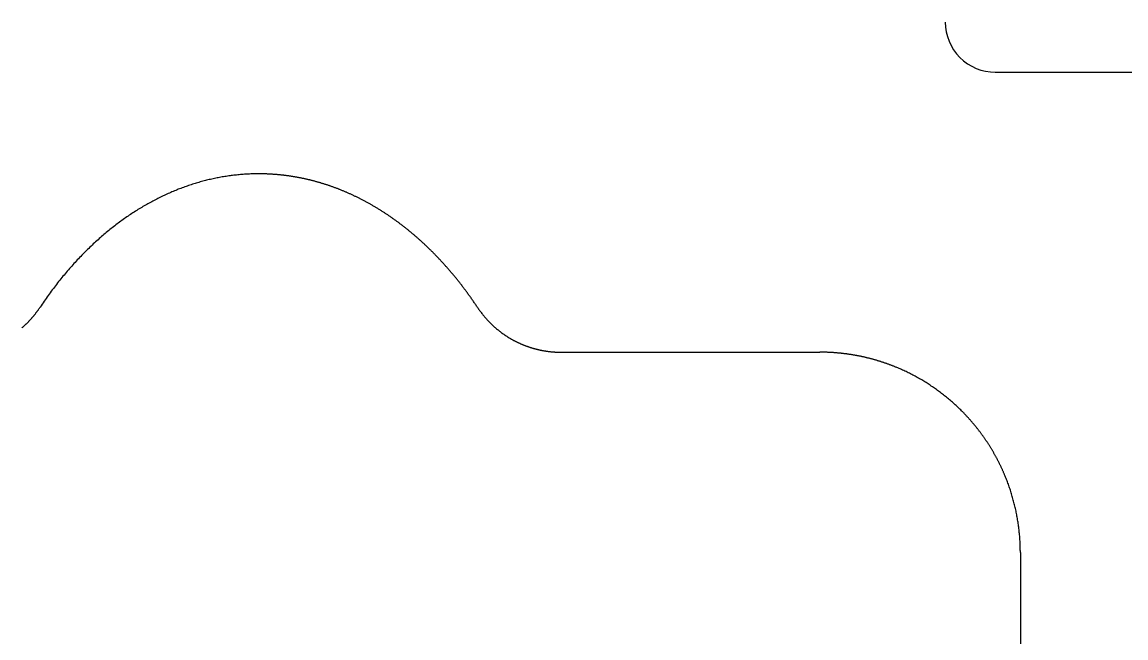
# Model space of a CAD drawing. Header units: millimetres. Extents: x -10 to 277, y -95 to 18.
# Drawn here: x 221.61 to 232.63, y -88.85 to -82.7 of the extents above; entities that cross this region are included whole.
import ezdxf

# ---------------------------------------------------------------- set-up
doc = ezdxf.new("R2010")
doc.units = ezdxf.units.MM
doc.header["$MEASUREMENT"] = 0
doc.layers.add('Edge.Cuts', color=53, linetype='CONTINUOUS')

msp = doc.modelspace()

# ---------------------------------------------------------------- linework, layer by layer
at = {"layer": 'Edge.Cuts', "linetype": 'Continuous'}
for p, q in [((231.325, -83.2), (244.925, -83.2)), ((223.520041, -84.26375), (223.507101, -84.266599)), ((223.532985, -84.260983), (223.520041, -84.26375)), ((223.545934, -84.258296), (223.532985, -84.260983)), ((223.558887, -84.25569), (223.545934, -84.258296)), ((223.571844, -84.253165), (223.558887, -84.25569)), ((223.584805, -84.25072), (223.571844, -84.253165)), ((223.597771, -84.248356), (223.584805, -84.25072)), ((223.61074, -84.246072), (223.597771, -84.248356)), ((223.623713, -84.243869), (223.61074, -84.246072)), ((223.636689, -84.241746), (223.623713, -84.243869)), ((223.649669, -84.239704), (223.636689, -84.241746)), ((223.662652, -84.237742), (223.649669, -84.239704)), ((223.675639, -84.23586), (223.662652, -84.237742)), ((223.688628, -84.234059), (223.675639, -84.23586)), ((223.701621, -84.232338), (223.688628, -84.234059)), ((223.714617, -84.230698), (223.701621, -84.232338)), ((223.727615, -84.229137), (223.714617, -84.230698)), ((223.740616, -84.227657), (223.727615, -84.229137)), ((223.75362, -84.226257), (223.740616, -84.227657)), ((223.766627, -84.224937), (223.75362, -84.226257)), ((223.779636, -84.223697), (223.766627, -84.224937)), ((223.792647, -84.222537), (223.779636, -84.223697)), ((223.80566, -84.221457), (223.792647, -84.222537)), ((223.818676, -84.220457), (223.80566, -84.221457)), ((223.831694, -84.219538), (223.818676, -84.220457)), ((223.844713, -84.218698), (223.831694, -84.219538)), ((223.857735, -84.217938), (223.844713, -84.218698)), ((223.870758, -84.217259), (223.857735, -84.217938)), ((223.883783, -84.216659), (223.870758, -84.217259)), ((223.89681, -84.216139), (223.883783, -84.216659)), ((223.909838, -84.2157), (223.89681, -84.216139)), ((223.922868, -84.21534), (223.909838, -84.2157)), ((223.935899, -84.21506), (223.922868, -84.21534)), ((223.948932, -84.21486), (223.935899, -84.21506)), ((223.961965, -84.21474), (223.948932, -84.21486)), ((223.975, -84.2147), (223.961965, -84.21474)), ((223.976457, -84.2147), (223.975, -84.2147)), ((223.982977, -84.214715), (223.976457, -84.2147)), ((223.989497, -84.214749), (223.982977, -84.214715)), ((223.996017, -84.214804), (223.989497, -84.214749)), ((224.002535, -84.214878), (223.996017, -84.214804)), ((224.009055, -84.214973), (224.002535, -84.214878)), ((224.015573, -84.215087), (224.009055, -84.214973)), ((224.022092, -84.215222), (224.015573, -84.215087)), ((224.028609, -84.215376), (224.022092, -84.215222)), ((224.035127, -84.215551), (224.028609, -84.215376)), ((224.041644, -84.215746), (224.035127, -84.215551)), ((224.048162, -84.21596), (224.041644, -84.215746)), ((224.054678, -84.216195), (224.048162, -84.21596)), ((224.061195, -84.216449), (224.054678, -84.216195)), ((224.06771, -84.216724), (224.061195, -84.216449)), ((224.074226, -84.217018), (224.06771, -84.216724)), ((224.080741, -84.217333), (224.074226, -84.217018)), ((224.087256, -84.217668), (224.080741, -84.217333)), ((224.09377, -84.218022), (224.087256, -84.217668)), ((224.100284, -84.218397), (224.09377, -84.218022)), ((224.106797, -84.218791), (224.100284, -84.218397)), ((224.11331, -84.219206), (224.106797, -84.218791)), ((224.119822, -84.219641), (224.11331, -84.219206)), ((224.126335, -84.220096), (224.119822, -84.219641)), ((224.132846, -84.22057), (224.126335, -84.220096)), ((224.139358, -84.221065), (224.132846, -84.22057)), ((224.145867, -84.22158), (224.139358, -84.221065)), ((224.152378, -84.222115), (224.145867, -84.22158)), ((224.158887, -84.222669), (224.152378, -84.222115)), ((224.165396, -84.223244), (224.158887, -84.222669)), ((224.171904, -84.223839), (224.165396, -84.223244)), ((224.178412, -84.224454), (224.171904, -84.223839)), ((224.184919, -84.225089), (224.178412, -84.224454)), ((224.191426, -84.225745), (224.184919, -84.225089)), ((224.197931, -84.22642), (224.191426, -84.225745)), ((224.204438, -84.227115), (224.197931, -84.22642)), ((224.210942, -84.22783), (224.204438, -84.227115)), ((224.217446, -84.228565), (224.210942, -84.22783)), ((224.223949, -84.229321), (224.217446, -84.228565)), ((224.230453, -84.230096), (224.223949, -84.229321)), ((224.236954, -84.230892), (224.230453, -84.230096)), ((224.243456, -84.231707), (224.236954, -84.230892)), ((224.249956, -84.232543), (224.243456, -84.231707)), ((224.256457, -84.233399), (224.249956, -84.232543)), ((224.262955, -84.234275), (224.256457, -84.233399)), ((224.269454, -84.235171), (224.262955, -84.234275)), ((224.275951, -84.236086), (224.269454, -84.235171)), ((224.282449, -84.237023), (224.275951, -84.236086)), ((224.288944, -84.237979), (224.282449, -84.237023)), ((224.295441, -84.238955), (224.288944, -84.237979)), ((224.301934, -84.239952), (224.295441, -84.238955)), ((224.308429, -84.240968), (224.301934, -84.239952)), ((224.314921, -84.242005), (224.308429, -84.240968)), ((224.321414, -84.243062), (224.314921, -84.242005)), ((224.327904, -84.244139), (224.321414, -84.243062)), ((224.334395, -84.245236), (224.327904, -84.244139)), ((224.340883, -84.246353), (224.334395, -84.245236)), ((224.347373, -84.247491), (224.340883, -84.246353)), ((224.353859, -84.248648), (224.347373, -84.247491)), ((224.360347, -84.249826), (224.353859, -84.248648)), ((224.366831, -84.251024), (224.360347, -84.249826)), ((224.373317, -84.252242), (224.366831, -84.251024)), ((224.3798, -84.25348), (224.373317, -84.252242)), ((224.386283, -84.254739), (224.3798, -84.25348)), ((224.392764, -84.256018), (224.386283, -84.254739)), ((224.399245, -84.257317), (224.392764, -84.256018)), ((224.405724, -84.258635), (224.399245, -84.257317)), ((224.412203, -84.259975), (224.405724, -84.258635)), ((224.41868, -84.261334), (224.412203, -84.259975)), ((224.425157, -84.262714), (224.41868, -84.261334)), ((224.431631, -84.264114), (224.425157, -84.262714)), ((224.438106, -84.265534), (224.431631, -84.264114)), ((223.159965, -84.374264), (223.147212, -84.379399)), ((223.172726, -84.369211), (223.159965, -84.374264)), ((223.185497, -84.364241), (223.172726, -84.369211)), ((223.198276, -84.359353), (223.185497, -84.364241)), ((223.211064, -84.354548), (223.198276, -84.359353)), ((223.223859, -84.349825), (223.211064, -84.354548)), ((223.236663, -84.345184), (223.223859, -84.349825)), ((223.249474, -84.340625), (223.236663, -84.345184)), ((223.262293, -84.336148), (223.249474, -84.340625)), ((223.27512, -84.331753), (223.262293, -84.336148)), ((223.287954, -84.327441), (223.27512, -84.331753)), ((223.300795, -84.32321), (223.287954, -84.327441)), ((223.313643, -84.319061), (223.300795, -84.32321)), ((223.326498, -84.314993), (223.313643, -84.319061)), ((223.33936, -84.311007), (223.326498, -84.314993)), ((223.352228, -84.307103), (223.33936, -84.311007)), ((223.365102, -84.303281), (223.352228, -84.307103)), ((223.377983, -84.29954), (223.365102, -84.303281)), ((223.39087, -84.29588), (223.377983, -84.29954)), ((223.403763, -84.292302), (223.39087, -84.29588)), ((223.416661, -84.288805), (223.403763, -84.292302)), ((223.429565, -84.285389), (223.416661, -84.288805)), ((223.442475, -84.282055), (223.429565, -84.285389)), ((223.45539, -84.278802), (223.442475, -84.282055)), ((223.46831, -84.275629), (223.45539, -84.278802)), ((223.481236, -84.272538), (223.46831, -84.275629)), ((223.494166, -84.269528), (223.481236, -84.272538)), ((223.507101, -84.266599), (223.494166, -84.269528)), ((224.444578, -84.266974), (224.438106, -84.265534)), ((224.451051, -84.268435), (224.444578, -84.266974)), ((224.45752, -84.269916), (224.451051, -84.268435)), ((224.463991, -84.271417), (224.45752, -84.269916)), ((224.470458, -84.272939), (224.463991, -84.271417)), ((224.476926, -84.274481), (224.470458, -84.272939)), ((224.48339, -84.276042), (224.476926, -84.274481)), ((224.489856, -84.277625), (224.48339, -84.276042)), ((224.496318, -84.279227), (224.489856, -84.277625)), ((224.502781, -84.28085), (224.496318, -84.279227)), ((224.50924, -84.282493), (224.502781, -84.28085)), ((224.5157, -84.284157), (224.50924, -84.282493)), ((224.522157, -84.285841), (224.5157, -84.284157)), ((224.528615, -84.287545), (224.522157, -84.285841)), ((224.535069, -84.289269), (224.528615, -84.287545)), ((224.541523, -84.291014), (224.535069, -84.289269)), ((224.547975, -84.292779), (224.541523, -84.291014)), ((224.554426, -84.294565), (224.547975, -84.292779)), ((224.560875, -84.296371), (224.554426, -84.294565)), ((224.567324, -84.298197), (224.560875, -84.296371)), ((224.573769, -84.300044), (224.567324, -84.298197)), ((224.580215, -84.301911), (224.573769, -84.300044)), ((224.586657, -84.303798), (224.580215, -84.301911)), ((224.5931, -84.305707), (224.586657, -84.303798)), ((224.599539, -84.307634), (224.5931, -84.305707)), ((224.605979, -84.309584), (224.599539, -84.307634)), ((224.612415, -84.311552), (224.605979, -84.309584)), ((224.618851, -84.313542), (224.612415, -84.311552)), ((224.625284, -84.315552), (224.618851, -84.313542)), ((224.631717, -84.317583), (224.625284, -84.315552)), ((224.638146, -84.319633), (224.631717, -84.317583)), ((224.644576, -84.321705), (224.638146, -84.319633)), ((224.651002, -84.323797), (224.644576, -84.321705)), ((224.657428, -84.325909), (224.651002, -84.323797)), ((224.663851, -84.328042), (224.657428, -84.325909)), ((224.670273, -84.330196), (224.663851, -84.328042)), ((224.676692, -84.332369), (224.670273, -84.330196)), ((224.683111, -84.334564), (224.676692, -84.332369)), ((224.689526, -84.336779), (224.683111, -84.334564)), ((224.695942, -84.339014), (224.689526, -84.336779)), ((224.702353, -84.34127), (224.695942, -84.339014)), ((224.708764, -84.343547), (224.702353, -84.34127)), ((224.715172, -84.345844), (224.708764, -84.343547)), ((224.72158, -84.348162), (224.715172, -84.345844)), ((224.727983, -84.3505), (224.72158, -84.348162)), ((224.734387, -84.352859), (224.727983, -84.3505)), ((224.740786, -84.355238), (224.734387, -84.352859)), ((224.747186, -84.357638), (224.740786, -84.355238)), ((224.753581, -84.360059), (224.747186, -84.357638)), ((224.759977, -84.3625), (224.753581, -84.360059)), ((224.766368, -84.364962), (224.759977, -84.3625)), ((224.772759, -84.367445), (224.766368, -84.364962)), ((224.779146, -84.369947), (224.772759, -84.367445)), ((224.785533, -84.372472), (224.779146, -84.369947)), ((224.791915, -84.375016), (224.785533, -84.372472)), ((222.93196, -84.479388), (222.919401, -84.486019)), ((222.944532, -84.472839), (222.93196, -84.479388)), ((222.957116, -84.466375), (222.944532, -84.472839)), ((222.969712, -84.459994), (222.957116, -84.466375)), ((222.98232, -84.453696), (222.969712, -84.459994)), ((222.99494, -84.447482), (222.98232, -84.453696)), ((223.007571, -84.441352), (222.99494, -84.447482)), ((223.020213, -84.435304), (223.007571, -84.441352)), ((223.032867, -84.42934), (223.020213, -84.435304)), ((223.045531, -84.423459), (223.032867, -84.42934)), ((223.058206, -84.417662), (223.045531, -84.423459)), ((223.070891, -84.411947), (223.058206, -84.417662)), ((223.083587, -84.406315), (223.070891, -84.411947)), ((223.096292, -84.400766), (223.083587, -84.406315)), ((223.109008, -84.3953), (223.096292, -84.400766)), ((223.121733, -84.389917), (223.109008, -84.3953)), ((223.134468, -84.384617), (223.121733, -84.389917)), ((223.147212, -84.379399), (223.134468, -84.384617)), ((224.798298, -84.377581), (224.791915, -84.375016)), ((224.804676, -84.380166), (224.798298, -84.377581)), ((224.811054, -84.382773), (224.804676, -84.380166)), ((224.817427, -84.3854), (224.811054, -84.382773)), ((224.823801, -84.388048), (224.817427, -84.3854)), ((224.830169, -84.390717), (224.823801, -84.388048)), ((224.836538, -84.393406), (224.830169, -84.390717)), ((224.842902, -84.396116), (224.836538, -84.393406)), ((224.849266, -84.398847), (224.842902, -84.396116)), ((224.855625, -84.401598), (224.849266, -84.398847)), ((224.861984, -84.404371), (224.855625, -84.401598)), ((224.868338, -84.407163), (224.861984, -84.404371)), ((224.874692, -84.409978), (224.868338, -84.407163)), ((224.881041, -84.412812), (224.874692, -84.409978)), ((224.88739, -84.415667), (224.881041, -84.412812)), ((224.893734, -84.418543), (224.88739, -84.415667)), ((224.900077, -84.42144), (224.893734, -84.418543)), ((224.906416, -84.424358), (224.900077, -84.42144)), ((224.912754, -84.427297), (224.906416, -84.424358)), ((224.919087, -84.430256), (224.912754, -84.427297)), ((224.92542, -84.433236), (224.919087, -84.430256)), ((224.931748, -84.436237), (224.92542, -84.433236)), ((224.938075, -84.439259), (224.931748, -84.436237)), ((224.944398, -84.442301), (224.938075, -84.439259)), ((224.950719, -84.445365), (224.944398, -84.442301)), ((224.957036, -84.448449), (224.950719, -84.445365)), ((224.963352, -84.451555), (224.957036, -84.448449)), ((224.969663, -84.454681), (224.963352, -84.451555)), ((224.975973, -84.457828), (224.969663, -84.454681)), ((224.982278, -84.460996), (224.975973, -84.457828)), ((224.988582, -84.464185), (224.982278, -84.460996)), ((224.994881, -84.467395), (224.988582, -84.464185)), ((225.001179, -84.470626), (224.994881, -84.467395)), ((225.007472, -84.473877), (225.001179, -84.470626)), ((225.013764, -84.47715), (225.007472, -84.473877)), ((225.02005, -84.480443), (225.013764, -84.47715)), ((225.026336, -84.483758), (225.02005, -84.480443)), ((225.032616, -84.487093), (225.026336, -84.483758)), ((222.745024, -84.587683), (222.732681, -84.595576)), ((222.757382, -84.579873), (222.745024, -84.587683)), ((222.769757, -84.572149), (222.757382, -84.579873)), ((222.782147, -84.564508), (222.769757, -84.572149)), ((222.794553, -84.556952), (222.782147, -84.564508)), ((222.806973, -84.549481), (222.794553, -84.556952)), ((222.819409, -84.542093), (222.806973, -84.549481)), ((222.831859, -84.53479), (222.819409, -84.542093)), ((222.844324, -84.527571), (222.831859, -84.53479)), ((222.856803, -84.520436), (222.844324, -84.527571)), ((222.869295, -84.513385), (222.856803, -84.520436)), ((222.881802, -84.506417), (222.869295, -84.513385)), ((222.894322, -84.499534), (222.881802, -84.506417)), ((222.906855, -84.492735), (222.894322, -84.499534)), ((222.919401, -84.486019), (222.906855, -84.492735)), ((225.038896, -84.49045), (225.032616, -84.487093)), ((225.045169, -84.493827), (225.038896, -84.49045)), ((225.051442, -84.497226), (225.045169, -84.493827)), ((225.057709, -84.500645), (225.051442, -84.497226)), ((225.063976, -84.504086), (225.057709, -84.500645)), ((225.070236, -84.507547), (225.063976, -84.504086)), ((225.076496, -84.51103), (225.070236, -84.507547)), ((225.082749, -84.514532), (225.076496, -84.51103)), ((225.089002, -84.518057), (225.082749, -84.514532)), ((225.095249, -84.521602), (225.089002, -84.518057)), ((225.101494, -84.525169), (225.095249, -84.521602)), ((225.107734, -84.528756), (225.101494, -84.525169)), ((225.113973, -84.532365), (225.107734, -84.528756)), ((225.120205, -84.535994), (225.113973, -84.532365)), ((225.126437, -84.539646), (225.120205, -84.535994)), ((225.132662, -84.543317), (225.126437, -84.539646)), ((225.138886, -84.54701), (225.132662, -84.543317)), ((225.145104, -84.550724), (225.138886, -84.54701)), ((225.15132, -84.554459), (225.145104, -84.550724)), ((225.157531, -84.558215), (225.15132, -84.554459)), ((225.16374, -84.561993), (225.157531, -84.558215)), ((225.169943, -84.56579), (225.16374, -84.561993)), ((225.176144, -84.56961), (225.169943, -84.56579)), ((225.182339, -84.57345), (225.176144, -84.56961)), ((225.188532, -84.577313), (225.182339, -84.57345)), ((225.194719, -84.581195), (225.188532, -84.577313)), ((225.200905, -84.585099), (225.194719, -84.581195)), ((225.207084, -84.589024), (225.200905, -84.585099)), ((225.213261, -84.592971), (225.207084, -84.589024)), ((225.219432, -84.596937), (225.213261, -84.592971)), ((222.585928, -84.696901), (222.573819, -84.705896)), ((222.598056, -84.687991), (222.585928, -84.696901)), ((222.610203, -84.679166), (222.598056, -84.687991)), ((222.622369, -84.670425), (222.610203, -84.679166)), ((222.634555, -84.66177), (222.622369, -84.670425)), ((222.646759, -84.653199), (222.634555, -84.66177)), ((222.658981, -84.644713), (222.646759, -84.653199)), ((222.671221, -84.636312), (222.658981, -84.644713)), ((222.683478, -84.627996), (222.671221, -84.636312)), ((222.695754, -84.619764), (222.683478, -84.627996)), ((222.708046, -84.611617), (222.695754, -84.619764)), ((222.720355, -84.603554), (222.708046, -84.611617)), ((222.732681, -84.595576), (222.720355, -84.603554)), ((225.225601, -84.600927), (225.219432, -84.596937)), ((225.231764, -84.604936), (225.225601, -84.600927)), ((225.237925, -84.608967), (225.231764, -84.604936)), ((225.244079, -84.613018), (225.237925, -84.608967)), ((225.250231, -84.617092), (225.244079, -84.613018)), ((225.256377, -84.621186), (225.250231, -84.617092)), ((225.262521, -84.625302), (225.256377, -84.621186)), ((225.268658, -84.629438), (225.262521, -84.625302)), ((225.274793, -84.633597), (225.268658, -84.629438)), ((225.280921, -84.637775), (225.274793, -84.633597)), ((225.287047, -84.641976), (225.280921, -84.637775)), ((225.293166, -84.646197), (225.287047, -84.641976)), ((225.299283, -84.650441), (225.293166, -84.646197)), ((225.305394, -84.654704), (225.299283, -84.650441)), ((225.311502, -84.65899), (225.305394, -84.654704)), ((225.317603, -84.663295), (225.311502, -84.65899)), ((225.323701, -84.667624), (225.317603, -84.663295)), ((225.329793, -84.671972), (225.323701, -84.667624)), ((225.335882, -84.676343), (225.329793, -84.671972)), ((225.341965, -84.680733), (225.335882, -84.676343)), ((225.348044, -84.685146), (225.341965, -84.680733)), ((225.354117, -84.68958), (225.348044, -84.685146)), ((225.360187, -84.694035), (225.354117, -84.68958)), ((225.36625, -84.698511), (225.360187, -84.694035)), ((225.37231, -84.703009), (225.36625, -84.698511)), ((225.378363, -84.707527), (225.37231, -84.703009)), ((222.442003, -84.810448), (222.430152, -84.820462)), ((222.453876, -84.800518), (222.442003, -84.810448)), ((222.465773, -84.790673), (222.453876, -84.800518)), ((222.477692, -84.780913), (222.465773, -84.790673)), ((222.489633, -84.771239), (222.477692, -84.780913)), ((222.501596, -84.761649), (222.489633, -84.771239)), ((222.513581, -84.752144), (222.501596, -84.761649)), ((222.525587, -84.742725), (222.513581, -84.752144)), ((222.537614, -84.73339), (222.525587, -84.742725)), ((222.549662, -84.72414), (222.537614, -84.73339)), ((222.561731, -84.714975), (222.549662, -84.72414)), ((222.573819, -84.705896), (222.561731, -84.714975)), ((225.384413, -84.712068), (225.378363, -84.707527)), ((225.390456, -84.716628), (225.384413, -84.712068)), ((225.396496, -84.721212), (225.390456, -84.716628)), ((225.402529, -84.725815), (225.396496, -84.721212)), ((225.408558, -84.730441), (225.402529, -84.725815)), ((225.414581, -84.735086), (225.408558, -84.730441)), ((225.4206, -84.739754), (225.414581, -84.735086)), ((225.426612, -84.744443), (225.4206, -84.739754)), ((225.432621, -84.749153), (225.426612, -84.744443)), ((225.438622, -84.753884), (225.432621, -84.749153)), ((225.444621, -84.758638), (225.438622, -84.753884)), ((225.450611, -84.763411), (225.444621, -84.758638)), ((225.456598, -84.768207), (225.450611, -84.763411)), ((225.462578, -84.773022), (225.456598, -84.768207)), ((225.468554, -84.777861), (225.462578, -84.773022)), ((225.474523, -84.782719), (225.468554, -84.777861)), ((225.480488, -84.7876), (225.474523, -84.782719)), ((225.486446, -84.792501), (225.480488, -84.7876)), ((225.4924, -84.797425), (225.486446, -84.792501)), ((225.498346, -84.802368), (225.4924, -84.797425)), ((225.504288, -84.807334), (225.498346, -84.802368)), ((225.510223, -84.81232), (225.504288, -84.807334)), ((225.516154, -84.817329), (225.510223, -84.81232)), ((222.312982, -84.925286), (222.301405, -84.936236)), ((222.324585, -84.914421), (222.312982, -84.925286)), ((222.336214, -84.903642), (222.324585, -84.914421)), ((222.347869, -84.892947), (222.336214, -84.903642)), ((222.35955, -84.882337), (222.347869, -84.892947)), ((222.371255, -84.871812), (222.35955, -84.882337)), ((222.382986, -84.861372), (222.371255, -84.871812)), ((222.394741, -84.851017), (222.382986, -84.861372)), ((222.406521, -84.840747), (222.394741, -84.851017)), ((222.418325, -84.830562), (222.406521, -84.840747)), ((222.430152, -84.820462), (222.418325, -84.830562)), ((225.522077, -84.822358), (225.516154, -84.817329)), ((225.527996, -84.827409), (225.522077, -84.822358)), ((225.533907, -84.83248), (225.527996, -84.827409)), ((225.539815, -84.837574), (225.533907, -84.83248)), ((225.545714, -84.842688), (225.539815, -84.837574)), ((225.551609, -84.847824), (225.545714, -84.842688)), ((225.557496, -84.85298), (225.551609, -84.847824)), ((225.563379, -84.858159), (225.557496, -84.85298)), ((225.569254, -84.863358), (225.563379, -84.858159)), ((225.575125, -84.868579), (225.569254, -84.863358)), ((225.580988, -84.87382), (225.575125, -84.868579)), ((225.586846, -84.879085), (225.580988, -84.87382)), ((225.592696, -84.884368), (225.586846, -84.879085)), ((225.598542, -84.889675), (225.592696, -84.884368)), ((225.604379, -84.895001), (225.598542, -84.889675)), ((225.610212, -84.90035), (225.604379, -84.895001)), ((225.616036, -84.905719), (225.610212, -84.90035)), ((225.621856, -84.911111), (225.616036, -84.905719)), ((225.627668, -84.916522), (225.621856, -84.911111)), ((225.633474, -84.921956), (225.627668, -84.916522)), ((225.639273, -84.92741), (225.633474, -84.921956)), ((222.209782, -85.026886), (222.198457, -85.038598)), ((222.221135, -85.015258), (222.209782, -85.026886)), ((222.232518, -85.003715), (222.221135, -85.015258)), ((222.243929, -84.992256), (222.232518, -85.003715)), ((222.255369, -84.980883), (222.243929, -84.992256)), ((222.266837, -84.969594), (222.255369, -84.980883)), ((222.278332, -84.95839), (222.266837, -84.969594)), ((222.289855, -84.94727), (222.278332, -84.95839)), ((222.301405, -84.936236), (222.289855, -84.94727)), ((225.645066, -84.932886), (225.639273, -84.92741)), ((225.650851, -84.938382), (225.645066, -84.932886)), ((225.656631, -84.943901), (225.650851, -84.938382)), ((225.662403, -84.94944), (225.656631, -84.943901)), ((225.668169, -84.955002), (225.662403, -84.94944)), ((225.673927, -84.960583), (225.668169, -84.955002)), ((225.67968, -84.966187), (225.673927, -84.960583)), ((225.685424, -84.97181), (225.67968, -84.966187)), ((225.691162, -84.977457), (225.685424, -84.97181)), ((225.696893, -84.983122), (225.691162, -84.977457)), ((225.702617, -84.988811), (225.696893, -84.983122)), ((225.708333, -84.99452), (225.702617, -84.988811)), ((225.714044, -85.000251), (225.708333, -84.99452)), ((225.719746, -85.006001), (225.714044, -85.000251)), ((225.725442, -85.011775), (225.719746, -85.006001)), ((225.731129, -85.017568), (225.725442, -85.011775)), ((225.736811, -85.023384), (225.731129, -85.017568)), ((225.742483, -85.029219), (225.736811, -85.023384)), ((225.74815, -85.035077), (225.742483, -85.029219)), ((225.753808, -85.040955), (225.74815, -85.035077)), ((222.108955, -85.135335), (222.097909, -85.147806)), ((222.120034, -85.122948), (222.108955, -85.135335)), ((222.131144, -85.110645), (222.120034, -85.122948)), ((222.142286, -85.098426), (222.131144, -85.110645)), ((222.153459, -85.086292), (222.142286, -85.098426)), ((222.164663, -85.074242), (222.153459, -85.086292)), ((222.175897, -85.062276), (222.164663, -85.074242)), ((222.187162, -85.050395), (222.175897, -85.062276)), ((222.198457, -85.038598), (222.187162, -85.050395)), ((225.75946, -85.046855), (225.753808, -85.040955)), ((225.765104, -85.052775), (225.75946, -85.046855)), ((225.770741, -85.058718), (225.765104, -85.052775)), ((225.776369, -85.06468), (225.770741, -85.058718)), ((225.78199, -85.070665), (225.776369, -85.06468)), ((225.787603, -85.076669), (225.78199, -85.070665)), ((225.79321, -85.082697), (225.787603, -85.076669)), ((225.798807, -85.088743), (225.79321, -85.082697)), ((225.804398, -85.094812), (225.798807, -85.088743)), ((225.80998, -85.100901), (225.804398, -85.094812)), ((225.815555, -85.107013), (225.80998, -85.100901)), ((225.821121, -85.113144), (225.815555, -85.107013)), ((225.826681, -85.119297), (225.821121, -85.113144)), ((225.832231, -85.12547), (225.826681, -85.119297)), ((225.837775, -85.131666), (225.832231, -85.12547)), ((225.843309, -85.137881), (225.837775, -85.131666)), ((225.848836, -85.144119), (225.843309, -85.137881)), ((225.854354, -85.150376), (225.848836, -85.144119)), ((222.010738, -85.250592), (221.999997, -85.263817)), ((222.021515, -85.237451), (222.010738, -85.250592)), ((222.032327, -85.224394), (222.021515, -85.237451)), ((222.043173, -85.21142), (222.032327, -85.224394)), ((222.054053, -85.19853), (222.043173, -85.21142)), ((222.064967, -85.185723), (222.054053, -85.19853)), ((222.075914, -85.173), (222.064967, -85.185723)), ((222.086895, -85.160361), (222.075914, -85.173)), ((222.097909, -85.147806), (222.086895, -85.160361)), ((225.859865, -85.156655), (225.854354, -85.150376)), ((225.865367, -85.162954), (225.859865, -85.156655)), ((225.870861, -85.169276), (225.865367, -85.162954)), ((225.876346, -85.175617), (225.870861, -85.169276)), ((225.881824, -85.181981), (225.876346, -85.175617)), ((225.887292, -85.188364), (225.881824, -85.181981)), ((225.892753, -85.194769), (225.887292, -85.188364)), ((225.898205, -85.201194), (225.892753, -85.194769)), ((225.903649, -85.207642), (225.898205, -85.201194)), ((225.909083, -85.214108), (225.903649, -85.207642)), ((225.91451, -85.220597), (225.909083, -85.214108)), ((225.919927, -85.227106), (225.91451, -85.220597)), ((225.925337, -85.233637), (225.919927, -85.227106)), ((225.930737, -85.240187), (225.925337, -85.233637)), ((225.936129, -85.24676), (225.930737, -85.240187)), ((225.941511, -85.253352), (225.936129, -85.24676)), ((225.946886, -85.259966), (225.941511, -85.253352)), ((221.92582, -85.358713), (221.915372, -85.3726)), ((221.936306, -85.344908), (221.92582, -85.358713)), ((221.946829, -85.331185), (221.936306, -85.344908)), ((221.95739, -85.317546), (221.946829, -85.331185)), ((221.967987, -85.303989), (221.95739, -85.317546)), ((221.978621, -85.290515), (221.967987, -85.303989)), ((221.989291, -85.277124), (221.978621, -85.290515)), ((221.999997, -85.263817), (221.989291, -85.277124)), ((225.95225, -85.2666), (225.946886, -85.259966)), ((225.957607, -85.273256), (225.95225, -85.2666)), ((225.962954, -85.279931), (225.957607, -85.273256)), ((225.968293, -85.286629), (225.962954, -85.279931)), ((225.973621, -85.293345), (225.968293, -85.286629)), ((225.978942, -85.300085), (225.973621, -85.293345)), ((225.984252, -85.306843), (225.978942, -85.300085)), ((225.989555, -85.313623), (225.984252, -85.306843)), ((225.994847, -85.320423), (225.989555, -85.313623)), ((226.000131, -85.327245), (225.994847, -85.320423)), ((226.005404, -85.334087), (226.000131, -85.327245)), ((226.01067, -85.34095), (226.005404, -85.334087)), ((226.015924, -85.347833), (226.01067, -85.34095)), ((226.021171, -85.354737), (226.015924, -85.347833)), ((226.026407, -85.361661), (226.021171, -85.354737)), ((226.031634, -85.368607), (226.026407, -85.361661)), ((221.843322, -85.472116), (221.833189, -85.48666)), ((221.853496, -85.457654), (221.843322, -85.472116)), ((221.86371, -85.443273), (221.853496, -85.457654)), ((221.873964, -85.428974), (221.86371, -85.443273)), ((221.884258, -85.414758), (221.873964, -85.428974)), ((221.89459, -85.400623), (221.884258, -85.414758)), ((221.904962, -85.386571), (221.89459, -85.400623)), ((221.915372, -85.3726), (221.904962, -85.386571)), ((226.036851, -85.375572), (226.031634, -85.368607)), ((226.04206, -85.38256), (226.036851, -85.375572)), ((226.047257, -85.389566), (226.04206, -85.38256)), ((226.052446, -85.396594), (226.047257, -85.389566)), ((226.057625, -85.403642), (226.052446, -85.396594)), ((226.062794, -85.410711), (226.057625, -85.403642)), ((226.067953, -85.4178), (226.062794, -85.410711)), ((226.073103, -85.42491), (226.067953, -85.4178)), ((226.078242, -85.43204), (226.073103, -85.42491)), ((226.083373, -85.439192), (226.078242, -85.43204)), ((226.088492, -85.446362), (226.083373, -85.439192)), ((226.093602, -85.453555), (226.088492, -85.446362)), ((226.098701, -85.460766), (226.093602, -85.453555)), ((226.103791, -85.467999), (226.098701, -85.460766)), ((226.108871, -85.475252), (226.103791, -85.467999)), ((226.11394, -85.482526), (226.108871, -85.475252)), ((221.762921, -85.588778), (221.765573, -85.58517)), ((221.765573, -85.58517), (221.768208, -85.581553)), ((221.768208, -85.581553), (221.770827, -85.577921)), ((221.770827, -85.577921), (221.77343, -85.574279)), ((221.77343, -85.574279), (221.776018, -85.570624)), ((221.776018, -85.570624), (221.778588, -85.566958)), ((221.778588, -85.566958), (221.781144, -85.563278)), ((221.781144, -85.563278), (221.783682, -85.559589)), ((221.783682, -85.559589), (221.786205, -85.555886)), ((221.786205, -85.555886), (221.7909, -85.5489)), ((221.793067, -85.545649), (221.7909, -85.5489)), ((221.803035, -85.53078), (221.793067, -85.545649)), ((221.813045, -85.515992), (221.803035, -85.53078)), ((221.823096, -85.501285), (221.813045, -85.515992)), ((221.833189, -85.48666), (221.823096, -85.501285)), ((226.118999, -85.489819), (226.11394, -85.482526)), ((226.124048, -85.497133), (226.118999, -85.489819)), ((226.129087, -85.504467), (226.124048, -85.497133)), ((226.134115, -85.511823), (226.129087, -85.504467)), ((226.139133, -85.519197), (226.134115, -85.511823)), ((226.144141, -85.526593), (226.139133, -85.519197)), ((226.149137, -85.534008), (226.144141, -85.526593)), ((226.154124, -85.541445), (226.149137, -85.534008)), ((226.1591, -85.5489), (226.154124, -85.541445)), ((226.1591, -85.5489), (226.164096, -85.55633)), ((226.164096, -85.55633), (226.169157, -85.563713)), ((226.169157, -85.563713), (226.174282, -85.571049)), ((226.174282, -85.571049), (226.179471, -85.578337)), ((226.179471, -85.578337), (226.184725, -85.585577)), ((226.184725, -85.585577), (226.190042, -85.592769)), ((221.669967, -85.697424), (221.673102, -85.694237)), ((221.673102, -85.694237), (221.676222, -85.691036)), ((221.676222, -85.691036), (221.679329, -85.68782)), ((221.679329, -85.68782), (221.68242, -85.684592)), ((221.68242, -85.684592), (221.685498, -85.681348)), ((221.685498, -85.681348), (221.68856, -85.678092)), ((221.68856, -85.678092), (221.691609, -85.674821)), ((221.691609, -85.674821), (221.694642, -85.671538)), ((221.694642, -85.671538), (221.697661, -85.66824)), ((221.697661, -85.66824), (221.700665, -85.664929)), ((221.700665, -85.664929), (221.703655, -85.661604)), ((221.703655, -85.661604), (221.706629, -85.658267)), ((221.706629, -85.658267), (221.709589, -85.654915)), ((221.709589, -85.654915), (221.712533, -85.65155)), ((221.712533, -85.65155), (221.715463, -85.648172)), ((221.715463, -85.648172), (221.718377, -85.644781)), ((221.718377, -85.644781), (221.721277, -85.641377)), ((221.721277, -85.641377), (221.724161, -85.63796)), ((221.724161, -85.63796), (221.72703, -85.634529)), ((221.72703, -85.634529), (221.729884, -85.631086)), ((221.729884, -85.631086), (221.732723, -85.627629)), ((221.732723, -85.627629), (221.735545, -85.624161)), ((221.735545, -85.624161), (221.738353, -85.620679)), ((221.738353, -85.620679), (221.741145, -85.617185)), ((221.741145, -85.617185), (221.743922, -85.613677)), ((221.743922, -85.613677), (221.746683, -85.610158)), ((221.746683, -85.610158), (221.749429, -85.606625)), ((221.749429, -85.606625), (221.752159, -85.603081)), ((221.752159, -85.603081), (221.754874, -85.599523)), ((221.754874, -85.599523), (221.757572, -85.595954)), ((221.757572, -85.595954), (221.760255, -85.592371)), ((221.760255, -85.592371), (221.762921, -85.588778)), ((226.190042, -85.592769), (226.195422, -85.599912)), ((226.195422, -85.599912), (226.200865, -85.607005)), ((226.200865, -85.607005), (226.206371, -85.614049)), ((226.206371, -85.614049), (226.211939, -85.621042)), ((226.211939, -85.621042), (226.217568, -85.627985)), ((226.217568, -85.627985), (226.223259, -85.634876)), ((226.223259, -85.634876), (226.229011, -85.641716)), ((226.229011, -85.641716), (226.234823, -85.648503)), ((226.234823, -85.648503), (226.240696, -85.655238)), ((226.240696, -85.655238), (226.246628, -85.66192)), ((226.246628, -85.66192), (226.25262, -85.668548)), ((226.25262, -85.668548), (226.258671, -85.675123)), ((226.258671, -85.675123), (226.26478, -85.681643)), ((226.26478, -85.681643), (226.270948, -85.688108)), ((226.270948, -85.688108), (226.277173, -85.694517)), ((226.277173, -85.694517), (226.283455, -85.700871)), ((221.611163, -85.752333), (221.614545, -85.749408)), ((221.614545, -85.749408), (221.617914, -85.746468)), ((221.617914, -85.746468), (221.621269, -85.743512)), ((221.621269, -85.743512), (221.624611, -85.740542)), ((221.624611, -85.740542), (221.62794, -85.737557)), ((221.62794, -85.737557), (221.631255, -85.734558)), ((221.631255, -85.734558), (221.634557, -85.731542)), ((221.634557, -85.731542), (221.637845, -85.728514)), ((221.637845, -85.728514), (221.64112, -85.725469)), ((221.64112, -85.725469), (221.64438, -85.722411)), ((221.64438, -85.722411), (221.647628, -85.719338)), ((221.647628, -85.719338), (221.650861, -85.71625)), ((221.650861, -85.71625), (221.654081, -85.713148)), ((221.654081, -85.713148), (221.657286, -85.710032)), ((221.657286, -85.710032), (221.660478, -85.706901)), ((221.660478, -85.706901), (221.663654, -85.703757)), ((221.663654, -85.703757), (221.666818, -85.700597)), ((221.666818, -85.700597), (221.669967, -85.697424)), ((226.283455, -85.700871), (226.289794, -85.707168)), ((226.289794, -85.707168), (226.296189, -85.713409)), ((226.296189, -85.713409), (226.30264, -85.719592)), ((226.30264, -85.719592), (226.309147, -85.725718)), ((226.309147, -85.725718), (226.315708, -85.731786)), ((226.315708, -85.731786), (226.322323, -85.737794)), ((226.322323, -85.737794), (226.328993, -85.743744)), ((226.328993, -85.743744), (226.335715, -85.749634)), ((226.335715, -85.749634), (226.342491, -85.755464)), ((226.342491, -85.755464), (226.349319, -85.761234)), ((226.349319, -85.761234), (226.356198, -85.766942)), ((226.356198, -85.766942), (226.363129, -85.772589)), ((226.363129, -85.772589), (226.37011, -85.778174)), ((226.37011, -85.778174), (226.377142, -85.783697)), ((226.377142, -85.783697), (226.384223, -85.789158)), ((226.384223, -85.789158), (226.391353, -85.794555)), ((226.391353, -85.794555), (226.398531, -85.799888)), ((226.398531, -85.799888), (226.405757, -85.805157)), ((226.405757, -85.805157), (226.413031, -85.810362)), ((226.413031, -85.810362), (226.420351, -85.815502)), ((226.420351, -85.815502), (226.427717, -85.820576)), ((226.427717, -85.820576), (226.435129, -85.825585)), ((226.435129, -85.825585), (226.442586, -85.830527)), ((226.442586, -85.830527), (226.450086, -85.835403)), ((226.450086, -85.835403), (226.457631, -85.840211)), ((226.457631, -85.840211), (226.465218, -85.844953)), ((226.465218, -85.844953), (226.472848, -85.849626)), ((226.472848, -85.849626), (226.48052, -85.854231)), ((226.48052, -85.854231), (226.488233, -85.858768)), ((226.488233, -85.858768), (226.495986, -85.863235)), ((226.495986, -85.863235), (226.503779, -85.867634)), ((226.503779, -85.867634), (226.511611, -85.871962)), ((226.511611, -85.871962), (226.519482, -85.87622)), ((226.519482, -85.87622), (226.523431, -85.878323)), ((226.523431, -85.878323), (226.52739, -85.880408)), ((226.52739, -85.880408), (226.531358, -85.882476)), ((226.531358, -85.882476), (226.535336, -85.884525)), ((226.535336, -85.884525), (226.539323, -85.886557)), ((226.539323, -85.886557), (226.543318, -85.888571)), ((226.543318, -85.888571), (226.547323, -85.890567)), ((226.547323, -85.890567), (226.551336, -85.892546)), ((226.551336, -85.892546), (226.555359, -85.894506)), ((226.555359, -85.894506), (226.55939, -85.896448)), ((226.55939, -85.896448), (226.563429, -85.898372)), ((226.563429, -85.898372), (226.567478, -85.900278)), ((226.567478, -85.900278), (226.571534, -85.902166)), ((226.571534, -85.902166), (226.575599, -85.904036)), ((226.575599, -85.904036), (226.579673, -85.905888)), ((226.579673, -85.905888), (226.583754, -85.907721)), ((226.583754, -85.907721), (226.587844, -85.909536)), ((226.587844, -85.909536), (226.591942, -85.911333)), ((226.591942, -85.911333), (226.596047, -85.913112)), ((226.596047, -85.913112), (226.600161, -85.914872)), ((226.600161, -85.914872), (226.604282, -85.916613)), ((226.604282, -85.916613), (226.608411, -85.918336)), ((226.608411, -85.918336), (226.612548, -85.920041)), ((226.612548, -85.920041), (226.616692, -85.921727)), ((226.616692, -85.921727), (226.620843, -85.923395)), ((226.620843, -85.923395), (226.625003, -85.925044)), ((226.625003, -85.925044), (226.629168, -85.926674)), ((226.629168, -85.926674), (226.633342, -85.928286)), ((226.633342, -85.928286), (226.637522, -85.929878)), ((226.637522, -85.929878), (226.64171, -85.931453)), ((226.64171, -85.931453), (226.645904, -85.933008)), ((226.645904, -85.933008), (226.650106, -85.934545)), ((226.650106, -85.934545), (226.654314, -85.936063)), ((226.654314, -85.936063), (226.658529, -85.937562)), ((226.658529, -85.937562), (226.66275, -85.939041)), ((226.66275, -85.939041), (226.666978, -85.940503)), ((226.666978, -85.940503), (226.671212, -85.941945)), ((226.671212, -85.941945), (226.675453, -85.943368)), ((226.675453, -85.943368), (226.679699, -85.944772)), ((226.679699, -85.944772), (226.683953, -85.946157)), ((226.683953, -85.946157), (226.688211, -85.947523)), ((226.688211, -85.947523), (226.692477, -85.94887)), ((226.692477, -85.94887), (226.696747, -85.950198)), ((226.696747, -85.950198), (226.701024, -85.951507)), ((226.701024, -85.951507), (226.705306, -85.952797)), ((226.705306, -85.952797), (226.709595, -85.954067)), ((226.709595, -85.954067), (226.713888, -85.955318)), ((226.713888, -85.955318), (226.718188, -85.95655)), ((226.718188, -85.95655), (226.722492, -85.957763)), ((226.722492, -85.957763), (226.726802, -85.958956)), ((226.726802, -85.958956), (226.731117, -85.96013)), ((226.731117, -85.96013), (226.735438, -85.961285)), ((226.735438, -85.961285), (226.739762, -85.96242)), ((226.739762, -85.96242), (226.744093, -85.963536)), ((226.744093, -85.963536), (226.748428, -85.964632)), ((226.748428, -85.964632), (226.752768, -85.96571)), ((226.752768, -85.96571), (226.757112, -85.966767)), ((226.757112, -85.966767), (226.761462, -85.967805)), ((226.761462, -85.967805), (226.765816, -85.968824)), ((226.765816, -85.968824), (226.770175, -85.969823)), ((226.770175, -85.969823), (226.774537, -85.970803)), ((226.774537, -85.970803), (226.778905, -85.971763)), ((226.778905, -85.971763), (226.783275, -85.972704)), ((226.783275, -85.972704), (226.787651, -85.973625)), ((226.787651, -85.973625), (226.79203, -85.974526)), ((226.79203, -85.974526), (226.796414, -85.975408)), ((226.796414, -85.975408), (226.800801, -85.97627)), ((226.800801, -85.97627), (226.805193, -85.977113)), ((226.805193, -85.977113), (226.809587, -85.977935)), ((226.809587, -85.977935), (226.813987, -85.978739)), ((226.813987, -85.978739), (226.818388, -85.979522)), ((226.818388, -85.979522), (226.822795, -85.980286)), ((226.822795, -85.980286), (226.827203, -85.98103)), ((226.827203, -85.98103), (226.831616, -85.981754)), ((226.831616, -85.981754), (226.836031, -85.982459)), ((226.836031, -85.982459), (226.840451, -85.983144)), ((226.840451, -85.983144), (226.844872, -85.983809)), ((226.844872, -85.983809), (226.849298, -85.984454)), ((226.849298, -85.984454), (226.853725, -85.985079)), ((226.853725, -85.985079), (226.858157, -85.985685)), ((226.858157, -85.985685), (226.86259, -85.986271)), ((226.86259, -85.986271), (226.867027, -85.986837)), ((226.867027, -85.986837), (226.871465, -85.987383)), ((226.871465, -85.987383), (226.875908, -85.98791)), ((226.875908, -85.98791), (226.880351, -85.988416)), ((226.880351, -85.988416), (226.884798, -85.988903)), ((226.884798, -85.988903), (226.889246, -85.989369)), ((226.889246, -85.989369), (226.893698, -85.989816)), ((226.893698, -85.989816), (226.89815, -85.990243)), ((226.89815, -85.990243), (226.902607, -85.99065)), ((226.902607, -85.99065), (226.907063, -85.991037)), ((226.907063, -85.991037), (226.911523, -85.991404)), ((226.911523, -85.991404), (226.915984, -85.991752)), ((226.915984, -85.991752), (226.920448, -85.992079)), ((226.920448, -85.992079), (226.924912, -85.992386)), ((226.924912, -85.992386), (226.929379, -85.992674)), ((226.929379, -85.992674), (226.933846, -85.992941)), ((226.933846, -85.992941), (226.938317, -85.993189)), ((226.938317, -85.993189), (226.942787, -85.993416)), ((226.942787, -85.993416), (226.94726, -85.993624)), ((226.94726, -85.993624), (226.951733, -85.993811)), ((226.951733, -85.993811), (226.956209, -85.993979)), ((226.956209, -85.993979), (226.960684, -85.994127)), ((226.960684, -85.994127), (226.965162, -85.994254)), ((226.965162, -85.994254), (226.96964, -85.994362)), ((226.96964, -85.994362), (226.97412, -85.994449)), ((226.97412, -85.994449), (226.978599, -85.994517)), ((226.978599, -85.994517), (226.983081, -85.994565)), ((226.983081, -85.994565), (226.9915, -85.9946)), ((226.9915, -85.9946), (229.575, -85.9946)), ((229.577309, -85.994601), (229.575, -85.9946)), ((229.58364, -85.994619), (229.577309, -85.994601)), ((229.589969, -85.994656), (229.58364, -85.994619)), ((229.596299, -85.994713), (229.589969, -85.994656)), ((229.602627, -85.994791), (229.596299, -85.994713)), ((229.608957, -85.994888), (229.602627, -85.994791)), ((229.615284, -85.995005), (229.608957, -85.994888)), ((229.621612, -85.995143), (229.615284, -85.995005)), ((229.627937, -85.9953), (229.621612, -85.995143)), ((229.634264, -85.995477), (229.627937, -85.9953)), ((229.640588, -85.995675), (229.634264, -85.995477)), ((229.646912, -85.995892), (229.640588, -85.995675)), ((229.653235, -85.996129), (229.646912, -85.995892)), ((229.659557, -85.996387), (229.653235, -85.996129)), ((229.665877, -85.996664), (229.659557, -85.996387)), ((229.672198, -85.996961), (229.665877, -85.996664)), ((229.678516, -85.997278), (229.672198, -85.996961)), ((229.684834, -85.997616), (229.678516, -85.997278)), ((229.69115, -85.997973), (229.684834, -85.997616)), ((229.697465, -85.99835), (229.69115, -85.997973)), ((229.703778, -85.998747), (229.697465, -85.99835)), ((229.710091, -85.999164), (229.703778, -85.998747)), ((229.7164, -85.999601), (229.710091, -85.999164)), ((229.72271, -86.000058), (229.7164, -85.999601)), ((229.729017, -86.000535), (229.72271, -86.000058)), ((229.735323, -86.001032), (229.729017, -86.000535)), ((229.741627, -86.001549), (229.735323, -86.001032)), ((229.74793, -86.002085), (229.741627, -86.001549)), ((229.754229, -86.002642), (229.74793, -86.002085)), ((229.760528, -86.003219), (229.754229, -86.002642)), ((229.766824, -86.003815), (229.760528, -86.003219)), ((229.773119, -86.004431), (229.766824, -86.003815)), ((229.779411, -86.005068), (229.773119, -86.004431)), ((229.785702, -86.005724), (229.779411, -86.005068)), ((229.79199, -86.0064), (229.785702, -86.005724)), ((229.798276, -86.007096), (229.79199, -86.0064)), ((229.804559, -86.007812), (229.798276, -86.007096)), ((229.810841, -86.008547), (229.804559, -86.007812)), ((229.81712, -86.009303), (229.810841, -86.008547)), ((229.823397, -86.010078), (229.81712, -86.009303)), ((229.82967, -86.010874), (229.823397, -86.010078)), ((229.835942, -86.011689), (229.82967, -86.010874)), ((229.84221, -86.012524), (229.835942, -86.011689)), ((229.848477, -86.013379), (229.84221, -86.012524)), ((229.854739, -86.014253), (229.848477, -86.013379)), ((229.861, -86.015148), (229.854739, -86.014253)), ((229.867257, -86.016062), (229.861, -86.015148)), ((229.873512, -86.016996), (229.867257, -86.016062)), ((229.879764, -86.017949), (229.873512, -86.016996)), ((229.886013, -86.018923), (229.879764, -86.017949)), ((229.892258, -86.019916), (229.886013, -86.018923)), ((229.8985, -86.020929), (229.892258, -86.019916)), ((229.904739, -86.021962), (229.8985, -86.020929)), ((229.910975, -86.023015), (229.904739, -86.021962)), ((229.917207, -86.024087), (229.910975, -86.023015)), ((229.923436, -86.025179), (229.917207, -86.024087)), ((229.929661, -86.026291), (229.923436, -86.025179)), ((229.935884, -86.027422), (229.929661, -86.026291)), ((229.942102, -86.028573), (229.935884, -86.027422)), ((229.948317, -86.029744), (229.942102, -86.028573)), ((229.954528, -86.030934), (229.948317, -86.029744)), ((229.960735, -86.032144), (229.954528, -86.030934)), ((229.966938, -86.033374), (229.960735, -86.032144)), ((229.973138, -86.034623), (229.966938, -86.033374)), ((229.979333, -86.035892), (229.973138, -86.034623)), ((229.985525, -86.037181), (229.979333, -86.035892)), ((229.991712, -86.038489), (229.985525, -86.037181)), ((229.997896, -86.039816), (229.991712, -86.038489)), ((230.004075, -86.041164), (229.997896, -86.039816)), ((230.01025, -86.04253), (230.004075, -86.041164)), ((230.01642, -86.043917), (230.01025, -86.04253)), ((230.022587, -86.045323), (230.01642, -86.043917)), ((230.028748, -86.046748), (230.022587, -86.045323)), ((230.034906, -86.048193), (230.028748, -86.046748)), ((230.041058, -86.049657), (230.034906, -86.048193)), ((230.047207, -86.051141), (230.041058, -86.049657)), ((230.05335, -86.052644), (230.047207, -86.051141)), ((230.059489, -86.054167), (230.05335, -86.052644)), ((230.065622, -86.055709), (230.059489, -86.054167)), ((230.071751, -86.05727), (230.065622, -86.055709)), ((230.077875, -86.058851), (230.071751, -86.05727)), ((230.083995, -86.060451), (230.077875, -86.058851)), ((230.090108, -86.062071), (230.083995, -86.060451)), ((230.096217, -86.06371), (230.090108, -86.062071)), ((230.102321, -86.065368), (230.096217, -86.06371)), ((230.10842, -86.067046), (230.102321, -86.065368)), ((230.114512, -86.068742), (230.10842, -86.067046)), ((230.1206, -86.070459), (230.114512, -86.068742)), ((230.126683, -86.072194), (230.1206, -86.070459)), ((230.13276, -86.073949), (230.126683, -86.072194)), ((230.138831, -86.075722), (230.13276, -86.073949)), ((230.144897, -86.077515), (230.138831, -86.075722)), ((230.150957, -86.079328), (230.144897, -86.077515)), ((230.157011, -86.081159), (230.150957, -86.079328)), ((230.16306, -86.08301), (230.157011, -86.081159)), ((230.169103, -86.084879), (230.16306, -86.08301)), ((230.175139, -86.086768), (230.169103, -86.084879)), ((230.18117, -86.088676), (230.175139, -86.086768)), ((230.187195, -86.090603), (230.18117, -86.088676)), ((230.193214, -86.092549), (230.187195, -86.090603)), ((230.199226, -86.094514), (230.193214, -86.092549)), ((230.205232, -86.096498), (230.199226, -86.094514)), ((230.211232, -86.098501), (230.205232, -86.096498)), ((230.217226, -86.100523), (230.211232, -86.098501)), ((230.223213, -86.102564), (230.217226, -86.100523)), ((230.229194, -86.104624), (230.223213, -86.102564)), ((230.235168, -86.106702), (230.229194, -86.104624)), ((230.241136, -86.1088), (230.235168, -86.106702)), ((230.247097, -86.110916), (230.241136, -86.1088)), ((230.253052, -86.113052), (230.247097, -86.110916)), ((230.258999, -86.115206), (230.253052, -86.113052)), ((230.26494, -86.117379), (230.258999, -86.115206)), ((230.270874, -86.119571), (230.26494, -86.117379)), ((230.276801, -86.121781), (230.270874, -86.119571)), ((230.282721, -86.12401), (230.276801, -86.121781)), ((230.288633, -86.126258), (230.282721, -86.12401)), ((230.294539, -86.128525), (230.288633, -86.126258)), ((230.300438, -86.13081), (230.294539, -86.128525)), ((230.306329, -86.133114), (230.300438, -86.13081)), ((230.312213, -86.135437), (230.306329, -86.133114)), ((230.318089, -86.137778), (230.312213, -86.135437)), ((230.323958, -86.140138), (230.318089, -86.137778)), ((230.32982, -86.142516), (230.323958, -86.140138)), ((230.335674, -86.144913), (230.32982, -86.142516)), ((230.34152, -86.147328), (230.335674, -86.144913)), ((230.35319, -86.152214), (230.34152, -86.147328)), ((230.364829, -86.157173), (230.35319, -86.152214)), ((230.376436, -86.162206), (230.364829, -86.157173)), ((230.38801, -86.167313), (230.376436, -86.162206)), ((230.399552, -86.172492), (230.38801, -86.167313)), ((230.411061, -86.177744), (230.399552, -86.172492)), ((230.422537, -86.183069), (230.411061, -86.177744)), ((230.433978, -86.188466), (230.422537, -86.183069)), ((230.445385, -86.193935), (230.433978, -86.188466)), ((230.456757, -86.199476), (230.445385, -86.193935)), ((230.468093, -86.205089), (230.456757, -86.199476)), ((230.479394, -86.210774), (230.468093, -86.205089)), ((230.490658, -86.216529), (230.479394, -86.210774)), ((230.501885, -86.222356), (230.490658, -86.216529)), ((230.513075, -86.228253), (230.501885, -86.222356)), ((230.524228, -86.234221), (230.513075, -86.228253)), ((230.535342, -86.24026), (230.524228, -86.234221)), ((230.546417, -86.246368), (230.535342, -86.24026)), ((230.557454, -86.252546), (230.546417, -86.246368)), ((230.568451, -86.258794), (230.557454, -86.252546)), ((230.579408, -86.26511), (230.568451, -86.258794)), ((230.590324, -86.271496), (230.579408, -86.26511)), ((230.6012, -86.277951), (230.590324, -86.271496)), ((230.612034, -86.284474), (230.6012, -86.277951)), ((230.622827, -86.291066), (230.612034, -86.284474)), ((230.633578, -86.297725), (230.622827, -86.291066)), ((230.644286, -86.304452), (230.633578, -86.297725)), ((230.654951, -86.311247), (230.644286, -86.304452)), ((230.665572, -86.318109), (230.654951, -86.311247)), ((230.67615, -86.325037), (230.665572, -86.318109)), ((230.686684, -86.332033), (230.67615, -86.325037)), ((230.697173, -86.339094), (230.686684, -86.332033)), ((230.707617, -86.346222), (230.697173, -86.339094)), ((230.718016, -86.353416), (230.707617, -86.346222)), ((230.728368, -86.360675), (230.718016, -86.353416)), ((230.738675, -86.367999), (230.728368, -86.360675)), ((230.748935, -86.375389), (230.738675, -86.367999)), ((230.759148, -86.382843), (230.748935, -86.375389)), ((230.769313, -86.390361), (230.759148, -86.382843)), ((230.779431, -86.397944), (230.769313, -86.390361)), ((230.7895, -86.40559), (230.779431, -86.397944)), ((230.799521, -86.4133), (230.7895, -86.40559)), ((230.809493, -86.421074), (230.799521, -86.4133)), ((230.819416, -86.42891), (230.809493, -86.421074)), ((230.829289, -86.436809), (230.819416, -86.42891)), ((230.839113, -86.44477), (230.829289, -86.436809)), ((230.848885, -86.452794), (230.839113, -86.44477)), ((230.858607, -86.460879), (230.848885, -86.452794)), ((230.868278, -86.469026), (230.858607, -86.460879)), ((230.877898, -86.477234), (230.868278, -86.469026)), ((230.887466, -86.485503), (230.877898, -86.477234)), ((230.896982, -86.493832), (230.887466, -86.485503)), ((230.906445, -86.502222), (230.896982, -86.493832)), ((230.915855, -86.510672), (230.906445, -86.502222)), ((230.925213, -86.519182), (230.915855, -86.510672)), ((230.934517, -86.527751), (230.925213, -86.519182)), ((230.943767, -86.53638), (230.934517, -86.527751)), ((230.952963, -86.545067), (230.943767, -86.53638)), ((230.962104, -86.553813), (230.952963, -86.545067)), ((230.971191, -86.562618), (230.962104, -86.553813)), ((230.980223, -86.57148), (230.971191, -86.562618)), ((230.9892, -86.5804), (230.980223, -86.57148)), ((230.990831, -86.582033), (230.9892, -86.5804)), ((230.995296, -86.586523), (230.990831, -86.582033)), ((230.999746, -86.591025), (230.995296, -86.586523)), ((231.004182, -86.595542), (230.999746, -86.591025)), ((231.008602, -86.600072), (231.004182, -86.595542)), ((231.013009, -86.604616), (231.008602, -86.600072)), ((231.0174, -86.609174), (231.013009, -86.604616)), ((231.021778, -86.613746), (231.0174, -86.609174)), ((231.02614, -86.61833), (231.021778, -86.613746)), ((231.030489, -86.622929), (231.02614, -86.61833)), ((231.034821, -86.627541), (231.030489, -86.622929)), ((231.03914, -86.632167), (231.034821, -86.627541)), ((231.043443, -86.636806), (231.03914, -86.632167)), ((231.047733, -86.641459), (231.043443, -86.636806)), ((231.052006, -86.646125), (231.047733, -86.641459)), ((231.056265, -86.650804), (231.052006, -86.646125)), ((231.060509, -86.655496), (231.056265, -86.650804)), ((231.064738, -86.660203), (231.060509, -86.655496)), ((231.068952, -86.664922), (231.064738, -86.660203)), ((231.073151, -86.669654), (231.068952, -86.664922)), ((231.077335, -86.674399), (231.073151, -86.669654)), ((231.081504, -86.679158), (231.077335, -86.674399)), ((231.085657, -86.683929), (231.081504, -86.679158)), ((231.089796, -86.688714), (231.085657, -86.683929)), ((231.093918, -86.693511), (231.089796, -86.688714)), ((231.098027, -86.698322), (231.093918, -86.693511)), ((231.102119, -86.703145), (231.098027, -86.698322)), ((231.106196, -86.707982), (231.102119, -86.703145)), ((231.110258, -86.71283), (231.106196, -86.707982)), ((231.114304, -86.717693), (231.110258, -86.71283)), ((231.118335, -86.722566), (231.114304, -86.717693)), ((231.122351, -86.727454), (231.118335, -86.722566)), ((231.12635, -86.732353), (231.122351, -86.727454)), ((231.130335, -86.737266), (231.12635, -86.732353)), ((231.134303, -86.74219), (231.130335, -86.737266)), ((231.138256, -86.747128), (231.134303, -86.74219)), ((231.142193, -86.752077), (231.138256, -86.747128)), ((231.146115, -86.75704), (231.142193, -86.752077)), ((231.150021, -86.762014), (231.146115, -86.75704)), ((231.153911, -86.767001), (231.150021, -86.762014)), ((231.157785, -86.771999), (231.153911, -86.767001)), ((231.161644, -86.777011), (231.157785, -86.771999)), ((231.165486, -86.782034), (231.161644, -86.777011)), ((231.169313, -86.787069), (231.165486, -86.782034)), ((231.173123, -86.792116), (231.169313, -86.787069)), ((231.176918, -86.797176), (231.173123, -86.792116)), ((231.180696, -86.802247), (231.176918, -86.797176)), ((231.184459, -86.807331), (231.180696, -86.802247)), ((231.188205, -86.812426), (231.184459, -86.807331)), ((231.191936, -86.817533), (231.188205, -86.812426)), ((231.19565, -86.822652), (231.191936, -86.817533)), ((231.199348, -86.827783), (231.19565, -86.822652)), ((231.203029, -86.832924), (231.199348, -86.827783)), ((231.206695, -86.838079), (231.203029, -86.832924)), ((231.210343, -86.843244), (231.206695, -86.838079)), ((231.213976, -86.848421), (231.210343, -86.843244)), ((231.217592, -86.853609), (231.213976, -86.848421)), ((231.221192, -86.858809), (231.217592, -86.853609)), ((231.224775, -86.86402), (231.221192, -86.858809)), ((231.228343, -86.869243), (231.224775, -86.86402)), ((231.231893, -86.874476), (231.228343, -86.869243)), ((231.235427, -86.879721), (231.231893, -86.874476)), ((231.238944, -86.884977), (231.235427, -86.879721)), ((231.242444, -86.890245), (231.238944, -86.884977)), ((231.245928, -86.895523), (231.242444, -86.890245)), ((231.249396, -86.900813), (231.245928, -86.895523)), ((231.252846, -86.906113), (231.249396, -86.900813)), ((231.25628, -86.911424), (231.252846, -86.906113)), ((231.259696, -86.916746), (231.25628, -86.911424)), ((231.263097, -86.922079), (231.259696, -86.916746)), ((231.26648, -86.927422), (231.263097, -86.922079)), ((231.269846, -86.932777), (231.26648, -86.927422)), ((231.273195, -86.938142), (231.269846, -86.932777)), ((231.276528, -86.943518), (231.273195, -86.938142)), ((231.279843, -86.948904), (231.276528, -86.943518)), ((231.283142, -86.954301), (231.279843, -86.948904)), ((231.286423, -86.959707), (231.283142, -86.954301)), ((231.289687, -86.965125), (231.286423, -86.959707)), ((231.292934, -86.970553), (231.289687, -86.965125)), ((231.296164, -86.975991), (231.292934, -86.970553)), ((231.299376, -86.981439), (231.296164, -86.975991)), ((231.302572, -86.986898), (231.299376, -86.981439)), ((231.30575, -86.992366), (231.302572, -86.986898)), ((231.308911, -86.997845), (231.30575, -86.992366)), ((231.312055, -87.003333), (231.308911, -86.997845)), ((231.315181, -87.008832), (231.312055, -87.003333)), ((231.31829, -87.01434), (231.315181, -87.008832)), ((231.321381, -87.019859), (231.31829, -87.01434)), ((231.324455, -87.025387), (231.321381, -87.019859)), ((231.327512, -87.030925), (231.324455, -87.025387)), ((231.33055, -87.036472), (231.327512, -87.030925)), ((231.333572, -87.042029), (231.33055, -87.036472)), ((231.336576, -87.047596), (231.333572, -87.042029)), ((231.339562, -87.053172), (231.336576, -87.047596)), ((231.34253, -87.058757), (231.339562, -87.053172)), ((231.345482, -87.064353), (231.34253, -87.058757)), ((231.348415, -87.069957), (231.345482, -87.064353)), ((231.35133, -87.07557), (231.348415, -87.069957)), ((231.354228, -87.081193), (231.35133, -87.07557)), ((231.357108, -87.086825), (231.354228, -87.081193)), ((231.35997, -87.092466), (231.357108, -87.086825)), ((231.362815, -87.098116), (231.35997, -87.092466)), ((231.365641, -87.103775), (231.362815, -87.098116)), ((231.36845, -87.109443), (231.365641, -87.103775)), ((231.37124, -87.11512), (231.36845, -87.109443)), ((231.374013, -87.120806), (231.37124, -87.11512)), ((231.376767, -87.1265), (231.374013, -87.120806)), ((231.379504, -87.132203), (231.376767, -87.1265)), ((231.382223, -87.137915), (231.379504, -87.132203)), ((231.384923, -87.143635), (231.382223, -87.137915)), ((231.387606, -87.149364), (231.384923, -87.143635)), ((231.39027, -87.155101), (231.387606, -87.149364)), ((231.392916, -87.160847), (231.39027, -87.155101)), ((231.395544, -87.166601), (231.392916, -87.160847)), ((231.398154, -87.172363), (231.395544, -87.166601)), ((231.400746, -87.178134), (231.398154, -87.172363)), ((231.403319, -87.183912), (231.400746, -87.178134)), ((231.405874, -87.189699), (231.403319, -87.183912)), ((231.408411, -87.195494), (231.405874, -87.189699)), ((231.410929, -87.201297), (231.408411, -87.195494)), ((231.413429, -87.207108), (231.410929, -87.201297)), ((231.415911, -87.212926), (231.413429, -87.207108)), ((231.418374, -87.218753), (231.415911, -87.212926)), ((231.420819, -87.224587), (231.418374, -87.218753)), ((231.423245, -87.230429), (231.420819, -87.224587)), ((231.428042, -87.242135), (231.423245, -87.230429)), ((231.432765, -87.253872), (231.428042, -87.242135)), ((231.437414, -87.265638), (231.432765, -87.253872)), ((231.441988, -87.277433), (231.437414, -87.265638)), ((231.446487, -87.289256), (231.441988, -87.277433)), ((231.450912, -87.301108), (231.446487, -87.289256)), ((231.455261, -87.312987), (231.450912, -87.301108)), ((231.459535, -87.324894), (231.455261, -87.312987)), ((231.463734, -87.336827), (231.459535, -87.324894)), ((231.467857, -87.348786), (231.463734, -87.336827)), ((231.471904, -87.360771), (231.467857, -87.348786)), ((231.475875, -87.372781), (231.471904, -87.360771)), ((231.479771, -87.384815), (231.475875, -87.372781)), ((231.48359, -87.396874), (231.479771, -87.384815)), ((231.487332, -87.408956), (231.48359, -87.396874)), ((231.490998, -87.421062), (231.487332, -87.408956)), ((231.494587, -87.43319), (231.490998, -87.421062)), ((231.4981, -87.445341), (231.494587, -87.43319)), ((231.501535, -87.457513), (231.4981, -87.445341)), ((231.504894, -87.469706), (231.501535, -87.457513)), ((231.508175, -87.48192), (231.504894, -87.469706)), ((231.511379, -87.494154), (231.508175, -87.48192)), ((231.514505, -87.506409), (231.511379, -87.494154)), ((231.517553, -87.518682), (231.514505, -87.506409)), ((231.520524, -87.530974), (231.517553, -87.518682)), ((231.523417, -87.543284), (231.520524, -87.530974)), ((231.526232, -87.555612), (231.523417, -87.543284)), ((231.528969, -87.567958), (231.526232, -87.555612)), ((231.531628, -87.58032), (231.528969, -87.567958)), ((231.534208, -87.592698), (231.531628, -87.58032)), ((231.53671, -87.605093), (231.534208, -87.592698)), ((231.539134, -87.617502), (231.53671, -87.605093)), ((231.541479, -87.629927), (231.539134, -87.617502)), ((231.543745, -87.642366), (231.541479, -87.629927)), ((231.545933, -87.654819), (231.543745, -87.642366)), ((231.548041, -87.667285), (231.545933, -87.654819)), ((231.550071, -87.679764), (231.548041, -87.667285)), ((231.552022, -87.692256), (231.550071, -87.679764)), ((231.553894, -87.70476), (231.552022, -87.692256)), ((231.555686, -87.717275), (231.553894, -87.70476)), ((231.5574, -87.729802), (231.555686, -87.717275)), ((231.559034, -87.742339), (231.5574, -87.729802)), ((231.560589, -87.754886), (231.559034, -87.742339)), ((231.562064, -87.767443), (231.560589, -87.754886)), ((231.56346, -87.780008), (231.562064, -87.767443)), ((231.564777, -87.792583), (231.56346, -87.780008)), ((231.566014, -87.805166), (231.564777, -87.792583)), ((231.567171, -87.817757), (231.566014, -87.805166)), ((231.568249, -87.830355), (231.567171, -87.817757)), ((231.569247, -87.84296), (231.568249, -87.830355)), ((231.570166, -87.855572), (231.569247, -87.84296)), ((231.571004, -87.86819), (231.570166, -87.855572)), ((231.571763, -87.880813), (231.571004, -87.86819)), ((231.572442, -87.893441), (231.571763, -87.880813)), ((231.573042, -87.906074), (231.572442, -87.893441)), ((231.573561, -87.918711), (231.573042, -87.906074)), ((231.574001, -87.931352), (231.573561, -87.918711)), ((231.57436, -87.943997), (231.574001, -87.931352)), ((231.57464, -87.956644), (231.57436, -87.943997)), ((231.57484, -87.969294), (231.57464, -87.956644)), ((231.57496, -87.981946), (231.57484, -87.969294)), ((231.575, -87.9946), (231.57496, -87.981946)), ((231.575, -87.9946), (231.575, -93.226))]:
    msp.add_line(p, q, dxfattribs=at)
at = {"layer": 'Edge.Cuts'}
msp.add_arc((231.325022, -82.700041), 0.499959, 179.9953019, 269.9974788, dxfattribs=at)

doc.saveas('drawing.dxf')
